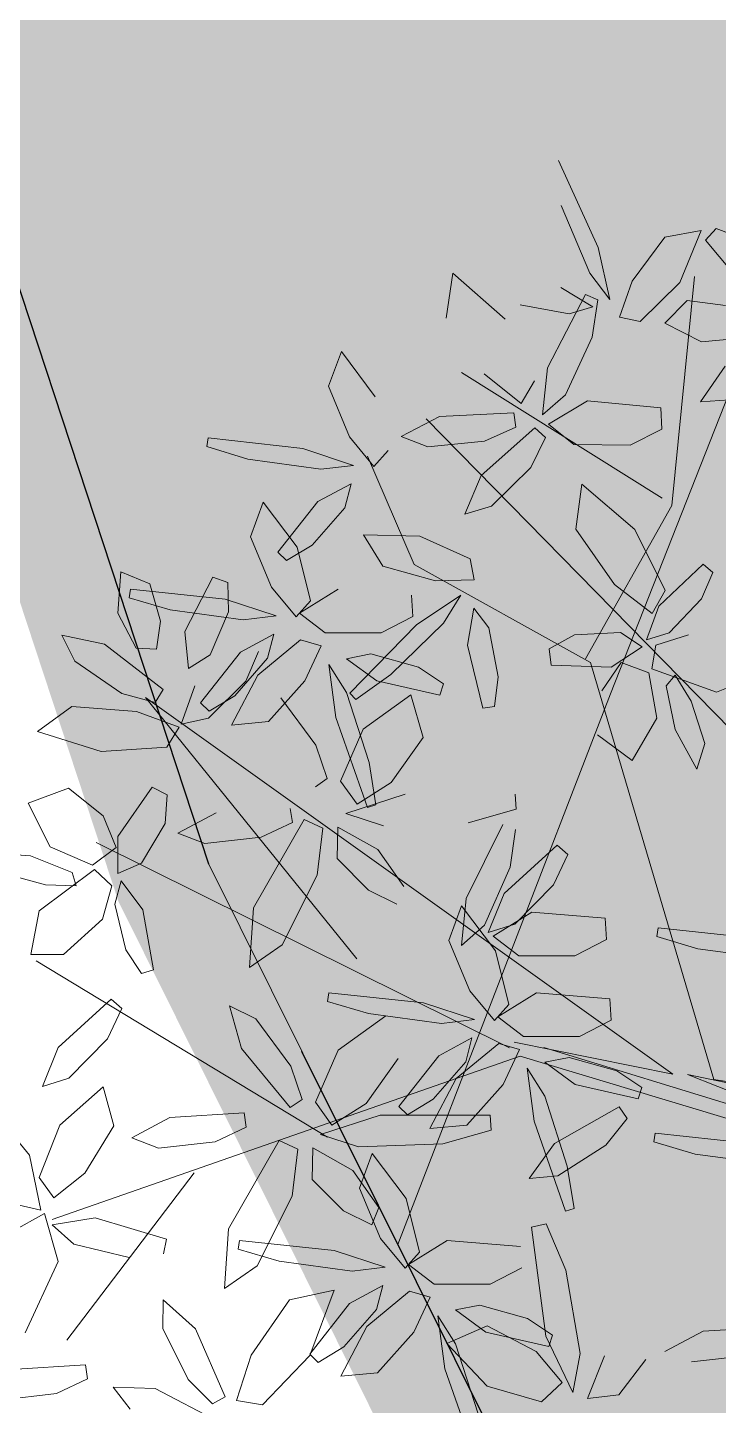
# Model space of a CAD drawing. Header units: inches. Extents: x 218980 to 233865, y 587194 to 599270.
# Drawn here: x 219000.44 to 219003.99, y 587409.89 to 587416.96 of the extents above; entities that cross this region are included whole.
import ezdxf

# ---------------------------------------------------------------- set-up
doc = ezdxf.new("R2010")
doc.units = ezdxf.units.IN
doc.header["$MEASUREMENT"] = 0
for name, pattern in [('01', [0]), ('DASHDOT2', [0.5, 0.25, -0.125, 0, -0.125]), ('State_Boundary_2', [13.5, 5, -1.6, 0.3, -1.6, 5])]:
    doc.linetypes.add(name, pattern=pattern)
doc.layers.get('0').update_dxf_attribs({"lineweight": 0})
for name, color, linetype, lineweight in [('Minor Contour', 250, 'Continuous', 0), ('Planning Boundary', 222, '01', 0), ('Proposed Services', 11, '01', 0), ('Proposed Urban Design', 250, 'Continuous', 0), ('Town Boundary', 220, 'DASHDOT2', 30)]:
    doc.layers.add(name, color=color, linetype=linetype, lineweight=lineweight)
doc.layers.add('Open Space Within Settlement Passive', color=7, linetype='01', lineweight=0, true_color=0xcbe279)

# ---------------------------------------------------------------- blocks, each defined once
blk = doc.blocks.new('tree2')
at = {"color": 60}
for p, q in [((325195.9981, 3048397.3896), (325195.7948, 3048397.8351)), ((325195.8072, 3048397.6044), (325195.955, 3048397.2574)), ((325196.3403, 3048397.4417), (325196.1728, 3048397.2167)), ((325196.5265, 3048397.4766), (325196.3403, 3048397.4417)), ((325196.416, 3048397.2091), (325196.5265, 3048397.4766)), ((325196.5481, 3048397.4272), (325196.6033, 3048397.487)), ((325196.7499, 3048397.1863), (325196.5481, 3048397.4272)), ((325196.6033, 3048397.487), (325196.7427, 3048397.4328)), ((325196.0577, 3048397.122), (325195.9981, 3048397.3896)), ((325195.2523, 3048397.2572), (325195.2176, 3048397.026)), ((325195.5199, 3048397.0214), (325195.2523, 3048397.2572)), ((325195.955, 3048397.2574), (325196.0577, 3048397.122)), ((325196.1728, 3048397.2167), (325196.1063, 3048397.0311)), ((325196.2139, 3048397.0098), (325196.416, 3048397.2091)), ((325195.7385, 3048396.772), (325195.9326, 3048397.1479)), ((325195.9704, 3048397.0845), (325195.8055, 3048397.1842)), ((325195.9326, 3048397.1479), (325195.9963, 3048397.1213)), ((325195.5981, 3048397.0951), (325195.8489, 3048397.0492)), ((325195.8489, 3048397.0492), (325195.9704, 3048397.0845)), ((325195.9963, 3048397.1213), (325195.9665, 3048396.9295)), ((325196.3399, 3048397.0015), (325196.4541, 3048397.1165)), ((325196.4541, 3048397.1165), (325196.6516, 3048397.0913)), ((325196.1063, 3048397.0311), (325196.2139, 3048397.0098)), ((325196.5285, 3048396.9058), (325196.3399, 3048397.0015)), ((325195.9665, 3048396.9295), (325195.8305, 3048396.634)), ((325194.6803, 3048396.8552), (325194.6144, 3048396.6777)), ((325194.8528, 3048396.6228), (325194.6803, 3048396.8552)), ((325196.7315, 3048396.9233), (325196.5285, 3048396.9058)), ((325195.4126, 3048396.7405), (325195.6024, 3048396.5887)), ((325195.7123, 3048396.5302), (325195.7385, 3048396.772)), ((325196.5224, 3048396.597), (325196.6492, 3048396.781)), ((325194.6144, 3048396.6777), (325194.7212, 3048396.4182)), ((325195.6024, 3048396.5887), (325195.6709, 3048396.7059)), ((325195.8305, 3048396.634), (325195.7123, 3048396.5302)), ((325195.743, 3048396.4829), (325195.9437, 3048396.6027)), ((325195.9437, 3048396.6027), (325196.3188, 3048396.5666)), ((325196.6708, 3048396.6071), (325196.5224, 3048396.597)), ((325194.9872, 3048396.4205), (325195.1844, 3048396.5226)), ((325195.1844, 3048396.5226), (325195.5648, 3048396.5403)), ((325195.5648, 3048396.5403), (325195.5752, 3048396.4679)), ((325196.3188, 3048396.5666), (325196.3242, 3048396.4569)), ((325195.3974, 3048396.2195), (325195.6731, 3048396.4642)), ((325195.5752, 3048396.4679), (325195.4144, 3048396.3952)), ((325195.6731, 3048396.4642), (325195.7268, 3048396.4146)), ((325195.8732, 3048396.3794), (325195.743, 3048396.4829)), ((325196.3242, 3048396.4569), (325196.1613, 3048396.375)), ((325193.9965, 3048396.4123), (325193.9895, 3048396.3682)), ((325193.9895, 3048396.3682), (325194.2006, 3048396.3042)), ((325194.483, 3048396.3574), (325193.9965, 3048396.4123)), ((325194.7212, 3048396.4182), (325194.8461, 3048396.2657)), ((325195.1233, 3048396.3661), (325194.9872, 3048396.4205)), ((325195.4144, 3048396.3952), (325195.1233, 3048396.3661)), ((325195.7268, 3048396.4146), (325195.6516, 3048396.2608)), ((325196.1613, 3048396.375), (325195.8732, 3048396.3794)), ((325194.2006, 3048396.3042), (325194.5743, 3048396.2524)), ((325194.7432, 3048396.2708), (325194.483, 3048396.3574)), ((325194.8461, 3048396.2657), (325194.9198, 3048396.347)), ((325194.5743, 3048396.2524), (325194.7432, 3048396.2708)), ((325195.3135, 3048396.0209), (325195.3974, 3048396.2195)), ((325195.6516, 3048396.2608), (325195.4506, 3048396.0615)), ((325194.7304, 3048396.1766), (325194.5601, 3048396.0865)), ((325194.6981, 3048396.0543), (325194.7304, 3048396.1766)), ((325195.9147, 3048396.1755), (325195.8832, 3048395.9438)), ((325196.1856, 3048395.9434), (325195.9147, 3048396.1755)), ((325194.2793, 3048396.0833), (325194.2143, 3048395.9054)), ((325194.453, 3048395.8518), (325194.2793, 3048396.0833)), ((325194.5601, 3048396.0865), (325194.3539, 3048395.8266)), ((325194.5297, 3048395.8629), (325194.6981, 3048396.0543)), ((325195.4506, 3048396.0615), (325195.3135, 3048396.0209)), ((325195.8832, 3048395.9438), (325196.0822, 3048395.6611)), ((325196.3409, 3048395.63), (325196.1856, 3048395.9434)), ((325194.2143, 3048395.9054), (325194.3224, 3048395.6465)), ((325194.7937, 3048395.9153), (325194.8934, 3048395.7543)), ((325195.083, 3048395.9089), (325194.7937, 3048395.9153)), ((325195.3418, 3048395.7924), (325195.083, 3048395.9089)), ((325194.3539, 3048395.8266), (325194.3981, 3048395.7844)), ((325194.3981, 3048395.7844), (325194.5297, 3048395.8629)), ((325194.5213, 3048395.5764), (325194.453, 3048395.8518)), ((325193.5328, 3048395.5142), (325193.548, 3048395.7251)), ((325193.548, 3048395.7251), (325193.6983, 3048395.6643)), ((325194.8934, 3048395.7543), (325195.1637, 3048395.6794)), ((325195.3608, 3048395.6843), (325195.3418, 3048395.7924)), ((325196.3085, 3048395.5494), (325196.5367, 3048395.7644)), ((325196.5367, 3048395.7644), (325196.5861, 3048395.7219)), ((325193.6983, 3048395.6643), (325193.7515, 3048395.4724)), ((325193.8771, 3048395.4186), (325194.0211, 3048395.6979)), ((325194.0211, 3048395.6979), (325194.0976, 3048395.6702)), ((325194.0976, 3048395.6702), (325194.1016, 3048395.5206)), ((325195.1637, 3048395.6794), (325195.3608, 3048395.6843)), ((325196.0822, 3048395.6611), (325196.274, 3048395.512)), ((325196.5861, 3048395.7219), (325196.5282, 3048395.5877)), ((325193.5977, 3048395.6368), (325193.5909, 3048395.5927)), ((325193.5909, 3048395.5927), (325193.8025, 3048395.5298)), ((325194.0846, 3048395.5845), (325193.5977, 3048395.6368)), ((325194.3452, 3048395.4992), (325194.0846, 3048395.5845)), ((325194.3224, 3048395.6465), (325194.4481, 3048395.4947)), ((325194.4649, 3048395.5142), (325194.6639, 3048395.6367)), ((325195.0395, 3048395.6058), (325195.0464, 3048395.4962)), ((325195.2936, 3048395.6063), (325195.0655, 3048395.454)), ((325195.2044, 3048395.4616), (325195.2936, 3048395.6063)), ((325196.274, 3048395.512), (325196.3409, 3048395.63)), ((325196.5282, 3048395.5877), (325196.3628, 3048395.4128)), ((325193.6275, 3048395.3338), (325193.5328, 3048395.5142)), ((325193.8025, 3048395.5298), (325194.1763, 3048395.48)), ((325194.1016, 3048395.5206), (325194.007, 3048395.2994)), ((325194.4481, 3048395.4947), (325194.5213, 3048395.5764)), ((325194.5966, 3048395.4124), (325194.4649, 3048395.5142)), ((325195.3601, 3048395.5383), (325195.3267, 3048395.3486)), ((325195.4368, 3048395.4378), (325195.3601, 3048395.5383)), ((325196.2452, 3048395.3762), (325196.3085, 3048395.5494)), ((325193.7515, 3048395.4724), (325193.732, 3048395.328)), ((325194.1763, 3048395.48), (325194.3452, 3048395.4992)), ((325195.0655, 3048395.454), (325194.7235, 3048395.1036)), ((325195.0464, 3048395.4962), (325194.8847, 3048395.412)), ((325194.9342, 3048395.1985), (325195.2044, 3048395.4616)), ((325193.2457, 3048395.4002), (325193.4644, 3048395.3546)), ((325193.3125, 3048395.2673), (325193.2457, 3048395.4002)), ((325193.895, 3048395.2288), (325193.8771, 3048395.4186)), ((325194.3329, 3048395.405), (325194.163, 3048395.314)), ((325194.4707, 3048395.3764), (325194.2515, 3048395.1961)), ((325194.3013, 3048395.2825), (325194.3329, 3048395.405)), ((325194.576, 3048395.3454), (325194.4707, 3048395.3764)), ((325194.8847, 3048395.412), (325194.5966, 3048395.4124)), ((325195.4846, 3048395.1874), (325195.4368, 3048395.4378)), ((325195.7467, 3048395.3313), (325195.8764, 3048395.403)), ((325195.8764, 3048395.403), (325196.1124, 3048395.414)), ((325196.1124, 3048395.414), (325196.2234, 3048395.34)), ((325196.3628, 3048395.4128), (325196.2452, 3048395.3762)), ((325196.2938, 3048395.3488), (325196.4617, 3048395.4021)), ((325193.4644, 3048395.3546), (325193.7656, 3048395.1212)), ((325193.732, 3048395.328), (325193.6275, 3048395.3338)), ((325194.163, 3048395.314), (325193.9582, 3048395.0529)), ((325194.2542, 3048395.3162), (325194.1893, 3048395.1644)), ((325194.493, 3048395.1666), (325194.576, 3048395.3454)), ((325194.8307, 3048395.3041), (325194.7065, 3048395.28)), ((325195.0763, 3048395.2357), (325194.8307, 3048395.3041)), ((325195.3267, 3048395.3486), (325195.4053, 3048395.0262)), ((325195.7559, 3048395.2464), (325195.7467, 3048395.3313)), ((325196.2234, 3048395.34), (325196.0644, 3048395.2369)), ((325196.2722, 3048395.2286), (325196.2938, 3048395.3488)), ((325193.5535, 3048395.1014), (325193.3125, 3048395.2673)), ((325194.007, 3048395.2994), (325193.895, 3048395.2288)), ((325194.1339, 3048395.0902), (325194.3013, 3048395.2825)), ((325194.6161, 3048395.2505), (325194.6513, 3048394.9786)), ((325194.7062, 3048395.1064), (325194.6161, 3048395.2505)), ((325194.7065, 3048395.28), (325194.8617, 3048395.1658)), ((325195.2042, 3048395.1513), (325195.0763, 3048395.2357)), ((325196.0644, 3048395.2369), (325195.7559, 3048395.2464)), ((325196.0168, 3048395.1157), (325196.116, 3048395.2598)), ((325196.116, 3048395.2598), (325196.2578, 3048395.2075)), ((325194.1893, 3048395.1644), (325193.9977, 3048394.9755)), ((325194.2515, 3048395.1961), (325194.1173, 3048394.9397)), ((325194.3058, 3048394.9576), (325194.493, 3048395.1666)), ((325194.754, 3048395.071), (325194.9342, 3048395.1985)), ((325194.8617, 3048395.1658), (325195.1855, 3048395.0932)), ((325195.4657, 3048395.0353), (325195.4846, 3048395.1874)), ((325196.2578, 3048395.2075), (325196.2989, 3048394.9747)), ((325196.6046, 3048395.1074), (325196.2722, 3048395.2286)), ((325196.3933, 3048395.1962), (325196.3468, 3048395.1408)), ((325196.4745, 3048395.0617), (325196.3933, 3048395.1962)), ((325196.816, 3048395.1935), (325196.6046, 3048395.1074)), ((325193.7247, 3048395.0557), (325193.5535, 3048395.1014)), ((325193.7656, 3048395.1212), (325193.7247, 3048395.0557)), ((325193.8588, 3048394.9443), (325193.929, 3048395.1414)), ((325194.0026, 3048395.011), (325194.1339, 3048395.0902)), ((325194.822, 3048394.7474), (325194.7062, 3048395.1064)), ((325194.7235, 3048395.1036), (325194.754, 3048395.071)), ((325194.7923, 3048394.9181), (325195.0367, 3048395.0939)), ((325195.0367, 3048395.0939), (325195.0999, 3048394.8764)), ((325195.1855, 3048395.0932), (325195.2042, 3048395.1513)), ((325196.3468, 3048395.1408), (325196.3919, 3048394.9161)), ((325193.1213, 3048394.9063), (325193.2968, 3048395.0339)), ((325193.2968, 3048395.0339), (325193.6292, 3048395.0087)), ((325193.9582, 3048395.0529), (325194.0026, 3048395.011)), ((325194.5495, 3048394.8367), (325194.3696, 3048395.079)), ((325195.4053, 3048395.0262), (325195.4657, 3048395.0353)), ((325196.5449, 3048394.8452), (325196.4745, 3048395.0617)), ((325193.6292, 3048395.0087), (325193.848, 3048394.9291)), ((325193.9977, 3048394.9755), (325193.8588, 3048394.9443)), ((325194.1173, 3048394.9397), (325194.3058, 3048394.9576)), ((325194.6513, 3048394.9786), (325194.8135, 3048394.5166)), ((325196.2989, 3048394.9747), (325196.1724, 3048394.7583)), ((325193.4479, 3048394.8036), (325193.1213, 3048394.9063)), ((325193.848, 3048394.9291), (325193.7839, 3048394.8253)), ((325194.6765, 3048394.6514), (325194.7923, 3048394.9181)), ((325195.0999, 3048394.8764), (325194.9356, 3048394.644)), ((325196.1724, 3048394.7583), (325195.9947, 3048394.8891)), ((325196.3919, 3048394.9161), (325196.5042, 3048394.7132)), ((325193.7839, 3048394.8253), (325193.4479, 3048394.8036)), ((325194.6073, 3048394.6646), (325194.5495, 3048394.8367)), ((325196.5042, 3048394.7132), (325196.5449, 3048394.8452)), ((325194.8563, 3048394.5294), (325194.822, 3048394.7474)), ((325194.5469, 3048394.6234), (325194.6073, 3048394.6646)), ((325193.0737, 3048394.5385), (325193.2803, 3048394.6158)), ((325193.2803, 3048394.6158), (325193.4579, 3048394.4734)), ((325193.5335, 3048394.3673), (325193.71, 3048394.6205)), ((325193.71, 3048394.6205), (325193.7862, 3048394.5817)), ((325194.7604, 3048394.5335), (325194.6765, 3048394.6514)), ((325194.9356, 3048394.644), (325194.7604, 3048394.5335)), ((325193.1857, 3048394.3143), (325193.0737, 3048394.5385)), ((325193.7862, 3048394.5817), (325193.7753, 3048394.4339)), ((325194.7028, 3048394.4861), (325195.0081, 3048394.5844)), ((325194.8135, 3048394.5166), (325194.8563, 3048394.5294)), ((325195.5722, 3048394.5845), (325195.5775, 3048394.5074)), ((325193.4579, 3048394.4734), (325193.5244, 3048394.3116)), ((325193.8419, 3048394.3842), (325194.0377, 3048394.489)), ((325194.2293, 3048394.0011), (325194.4891, 3048394.4542)), ((325194.4178, 3048394.5119), (325194.4292, 3048394.4397)), ((325194.4891, 3048394.4542), (325194.5857, 3048394.4111)), ((325194.8963, 3048394.4219), (325194.7028, 3048394.4861)), ((325195.5775, 3048394.5074), (325195.3301, 3048394.4385)), ((325193.7753, 3048394.4339), (325193.6555, 3048394.2303)), ((325193.9788, 3048394.3316), (325193.8419, 3048394.3842)), ((325194.4292, 3048394.4397), (325194.2694, 3048394.3648)), ((325194.5857, 3048394.4111), (325194.5558, 3048394.17)), ((325194.6618, 3048394.4164), (325194.6591, 3048394.2545)), ((325194.868, 3048394.3006), (325194.6618, 3048394.4164)), ((325195.3199, 3048394.0501), (325195.5088, 3048394.4286)), ((325195.5729, 3048394.4029), (325195.5457, 3048394.2107)), ((325193.4031, 3048394.2215), (325193.1857, 3048394.3143)), ((325193.5244, 3048394.3116), (325193.4031, 3048394.2215)), ((325193.5328, 3048394.1778), (325193.5335, 3048394.3673)), ((325194.2694, 3048394.3648), (325193.9788, 3048394.3316)), ((325195.5148, 3048394.075), (325195.787, 3048394.3236)), ((325195.787, 3048394.3236), (325195.8414, 3048394.2747)), ((325193.0858, 3048394.2684), (325192.8545, 3048394.2853)), ((325193.2986, 3048394.1833), (325193.0858, 3048394.2684)), ((325194.6591, 3048394.2545), (325194.8199, 3048394.0932)), ((325195.0011, 3048394.1118), (325194.868, 3048394.3006)), ((325195.8414, 3048394.2747), (325195.7684, 3048394.1199)), ((325192.9428, 3048394.1791), (325193.1625, 3048394.1197)), ((325193.1297, 3048393.9857), (325193.4129, 3048394.1978)), ((325193.3196, 3048394.1141), (325193.2986, 3048394.1833)), ((325193.4129, 3048394.1978), (325193.5017, 3048394.114)), ((325193.6555, 3048394.2303), (325193.5328, 3048394.1778)), ((325194.5558, 3048394.17), (325194.3762, 3048393.8115)), ((325195.5457, 3048394.2107), (325195.4138, 3048393.9134)), ((325193.1625, 3048394.1197), (325193.3196, 3048394.1141)), ((325193.5017, 3048394.114), (325193.4546, 3048393.9443)), ((325193.5176, 3048394.0213), (325193.5512, 3048394.1398)), ((325193.5512, 3048394.1398), (325193.6616, 3048393.9921)), ((325195.7684, 3048394.1199), (325195.5702, 3048393.9178)), ((325194.8199, 3048394.0932), (325194.9647, 3048394.0215)), ((325195.2971, 3048393.8079), (325195.3199, 3048394.0501)), ((325195.4336, 3048393.8753), (325195.5148, 3048394.075)), ((325193.0862, 3048393.7617), (325193.1297, 3048393.9857)), ((325193.5737, 3048393.7872), (325193.5176, 3048394.0213)), ((325193.6616, 3048393.9921), (325193.717, 3048393.6834)), ((325194.2086, 3048393.6956), (325194.2293, 3048394.0011)), ((325195.2966, 3048394.0127), (325195.2317, 3048393.8348)), ((325195.4704, 3048393.7813), (325195.2966, 3048394.0127)), ((325195.4583, 3048393.8574), (325195.6573, 3048393.9799)), ((325195.6573, 3048393.9799), (325196.0329, 3048393.949)), ((325193.4546, 3048393.9443), (325193.2553, 3048393.7629)), ((325195.4138, 3048393.9134), (325195.2971, 3048393.8079)), ((325195.5702, 3048393.9178), (325195.4336, 3048393.8753)), ((325196.0329, 3048393.949), (325196.0398, 3048393.8394)), ((325196.3047, 3048393.8987), (325196.2979, 3048393.8546)), ((325196.7915, 3048393.8464), (325196.3047, 3048393.8987)), ((325195.2317, 3048393.8348), (325195.3398, 3048393.576)), ((325195.59, 3048393.7556), (325195.4583, 3048393.8574)), ((325196.0398, 3048393.8394), (325195.8781, 3048393.7552)), ((325196.2979, 3048393.8546), (325196.5094, 3048393.7917)), ((325193.2553, 3048393.7629), (325193.0862, 3048393.7617)), ((325193.6544, 3048393.6654), (325193.5737, 3048393.7872)), ((325194.3762, 3048393.8115), (325194.2086, 3048393.6956)), ((325195.5387, 3048393.5058), (325195.4704, 3048393.7813)), ((325195.8781, 3048393.7552), (325195.59, 3048393.7556)), ((325196.5094, 3048393.7917), (325196.8833, 3048393.7419)), ((325193.717, 3048393.6834), (325193.6544, 3048393.6654)), ((325193.2272, 3048393.2855), (325193.4994, 3048393.534)), ((325193.4994, 3048393.534), (325193.5538, 3048393.4851)), ((325194.6151, 3048393.5663), (325194.6083, 3048393.5221)), ((325195.102, 3048393.5139), (325194.6151, 3048393.5663)), ((325195.3398, 3048393.576), (325195.4655, 3048393.4241)), ((325195.4823, 3048393.4436), (325195.6813, 3048393.5662)), ((325195.6813, 3048393.5662), (325196.0569, 3048393.5352)), ((325193.5538, 3048393.4851), (325193.4808, 3048393.3303)), ((325194.1064, 3048393.4997), (325194.1678, 3048393.2798)), ((325194.2407, 3048393.4326), (325194.1064, 3048393.4997)), ((325194.6083, 3048393.5221), (325194.8199, 3048393.4593)), ((325195.3626, 3048393.4287), (325195.102, 3048393.5139)), ((325195.4655, 3048393.4241), (325195.5387, 3048393.5058)), ((325194.4206, 3048393.1903), (325194.2407, 3048393.4326)), ((325194.6634, 3048393.2717), (325194.9078, 3048393.4475)), ((325194.8199, 3048393.4593), (325195.1937, 3048393.4094)), ((325195.1937, 3048393.4094), (325195.3626, 3048393.4287)), ((325195.614, 3048393.3419), (325195.4823, 3048393.4436)), ((325193.4808, 3048393.3303), (325193.2826, 3048393.1282)), ((325195.3503, 3048393.3344), (325195.1804, 3048393.2435)), ((325195.3187, 3048393.212), (325195.3503, 3048393.3344)), ((325195.9021, 3048393.3415), (325195.614, 3048393.3419)), ((325194.1678, 3048393.2798), (325194.418, 3048392.9769)), ((325194.5476, 3048393.005), (325194.6634, 3048393.2717)), ((325195.4881, 3048393.3058), (325195.2689, 3048393.1256)), ((325195.5934, 3048393.2748), (325195.4881, 3048393.3058)), ((325195.5104, 3048393.096), (325195.5934, 3048393.2748)), ((325194.4784, 3048393.0181), (325194.4206, 3048393.1903)), ((325194.971, 3048393.2299), (325194.8067, 3048392.9975)), ((325195.1804, 3048393.2435), (325194.9756, 3048392.9824)), ((325195.1513, 3048393.0197), (325195.3187, 3048393.212)), ((325195.7236, 3048393.0359), (325195.6335, 3048393.18)), ((325195.8481, 3048393.2336), (325195.7239, 3048393.2094)), ((325195.2689, 3048393.1256), (325195.1347, 3048392.8692)), ((325195.3232, 3048392.8871), (325195.5104, 3048393.096)), ((325194.418, 3048392.9769), (325194.4784, 3048393.0181)), ((325194.6315, 3048392.887), (325194.5476, 3048393.005)), ((325194.8067, 3048392.9975), (325194.6315, 3048392.887)), ((325194.9756, 3048392.9824), (325195.02, 3048392.9405)), ((325195.02, 3048392.9405), (325195.1513, 3048393.0197)), ((325193.6051, 3048392.8218), (325193.8009, 3048392.9265)), ((325193.8009, 3048392.9265), (325194.1811, 3048392.9495)), ((325194.1811, 3048392.9495), (325194.1924, 3048392.8772)), ((325194.5739, 3048392.8396), (325194.8792, 3048392.9379)), ((325194.8792, 3048392.9379), (325195.4433, 3048392.9381)), ((325195.4433, 3048392.9381), (325195.4486, 3048392.861)), ((325194.1924, 3048392.8772), (325194.0327, 3048392.8024)), ((325194.7674, 3048392.7754), (325194.5739, 3048392.8396)), ((325195.1347, 3048392.8692), (325195.3232, 3048392.8871)), ((325195.4486, 3048392.861), (325195.2012, 3048392.792)), ((325194.0327, 3048392.8024), (325193.742, 3048392.7692)), ((325194.1004, 3048392.3547), (325194.3603, 3048392.8078)), ((325194.3603, 3048392.8078), (325194.4568, 3048392.7646)), ((325194.4568, 3048392.7646), (325194.427, 3048392.5236)), ((325194.5329, 3048392.77), (325194.5303, 3048392.608)), ((325194.7391, 3048392.6541), (325194.5329, 3048392.77)), ((325195.2012, 3048392.792), (325194.7674, 3048392.7754)), ((325194.8385, 3048392.7422), (325194.7735, 3048392.5644)), ((325195.0123, 3048392.5108), (325194.8385, 3048392.7422)), ((325194.8723, 3048392.4654), (325194.7391, 3048392.6541)), ((325194.5303, 3048392.608), (325194.691, 3048392.4468)), ((325194.7735, 3048392.5644), (325194.8817, 3048392.3055)), ((325194.427, 3048392.5236), (325194.2473, 3048392.165)), ((325194.691, 3048392.4468), (325194.8358, 3048392.3751)), ((325194.8358, 3048392.3751), (325194.8723, 3048392.4654)), ((325194.6439, 3048392.2434), (325194.157, 3048392.2958)), ((325194.9045, 3048392.1582), (325194.6439, 3048392.2434)), ((325194.7356, 3048392.139), (325194.9045, 3048392.1582)), ((325194.8922, 3048392.064), (325194.7223, 3048391.973))]:
    blk.add_line(p, q, dxfattribs=at)
at = {"color": 44}
for p, q in [((325196.3759, 3048396.0655), (325196.4914, 3048397.2412)), ((325196.3265, 3048396.1031), (325195.2963, 3048396.7475)), ((325197.4634, 3048394.1139), (325195.1158, 3048396.5105)), ((325195.0532, 3048395.7627), (325194.8141, 3048396.3192)), ((325195.9332, 3048395.2795), (325196.3759, 3048396.0655)), ((325195.9579, 3048395.2607), (325195.0532, 3048395.7627)), ((325196.5911, 3048393.1216), (325195.9579, 3048395.2607)), ((325193.6755, 3048395.0805), (325196.3806, 3048393.1483)), ((325194.7601, 3048393.7395), (325193.6755, 3048395.0805)), ((325195.5435, 3048393.2831), (325193.4217, 3048394.3377)), ((325194.6093, 3048392.8247), (325193.1144, 3048393.7294)), ((325195.566, 3048393.3127), (325196.3806, 3048393.1483)), ((325195.7183, 3048393.2863), (325197.4506, 3048392.7547)), ((325195.5982, 3048393.241), (325193.1963, 3048392.4034)), ((325197.4447, 3048392.6847), (325195.5982, 3048393.241)), ((325196.4555, 3048393.147), (325197.4252, 3048392.9427)), ((325197.4506, 3048392.7547), (325196.4555, 3048393.147)), ((325196.5911, 3048393.1216), (325197.393, 3048392.9975)), ((325193.9249, 3048392.643), (325193.2711, 3048391.7848))]:
    blk.add_line(p, q, dxfattribs=at)
at = {"color": 62}
for p, q in [((325196.0569, 3048393.5352), (325196.0638, 3048393.4256)), ((325196.0638, 3048393.4256), (325195.9021, 3048393.3415)), ((325193.146, 3048393.0857), (325193.2272, 3048393.2855)), ((325195.6335, 3048393.18), (325195.6687, 3048392.9081)), ((325195.7239, 3048393.2094), (325195.8791, 3048393.0952)), ((325196.0937, 3048393.1652), (325195.8481, 3048393.2336)), ((325193.2826, 3048393.1282), (325193.146, 3048393.0857)), ((325196.2216, 3048393.0808), (325196.0937, 3048393.1652)), ((325193.2359, 3048392.8867), (325193.4579, 3048393.084)), ((325193.4579, 3048393.084), (325193.5134, 3048392.8835)), ((325195.8791, 3048393.0952), (325196.2029, 3048393.0227)), ((325196.2029, 3048393.0227), (325196.2216, 3048393.0808)), ((325195.8394, 3048392.6769), (325195.7236, 3048393.0359)), ((325195.7736, 3048392.7938), (325196.1049, 3048392.9816)), ((325196.1049, 3048392.9816), (325196.1469, 3048392.9217)), ((325192.9013, 3048392.9509), (325193.0795, 3048392.7334)), ((325195.6687, 3048392.9081), (325195.8309, 3048392.446)), ((325196.1469, 3048392.9217), (325196.0363, 3048392.7842)), ((325193.1294, 3048392.6178), (325193.2359, 3048392.8867)), ((325193.5134, 3048392.8835), (325193.3633, 3048392.6416)), ((325196.2901, 3048392.8456), (325196.2833, 3048392.8015)), ((325196.777, 3048392.7933), (325196.2901, 3048392.8456)), ((325193.742, 3048392.7692), (325193.6051, 3048392.8218)), ((325195.6438, 3048392.6136), (325195.7736, 3048392.7938)), ((325196.0363, 3048392.7842), (325195.7899, 3048392.6266)), ((325196.2833, 3048392.8015), (325196.4948, 3048392.7386)), ((325193.0795, 3048392.7334), (325193.1388, 3048392.4505)), ((325196.4948, 3048392.7386), (325196.8687, 3048392.6888)), ((325193.2044, 3048392.515), (325193.1294, 3048392.6178)), ((325193.3633, 3048392.6416), (325193.2044, 3048392.515)), ((325195.7899, 3048392.6266), (325195.6438, 3048392.6136)), ((325195.8737, 3048392.4589), (325195.8394, 3048392.6769)), ((325193.1388, 3048392.4505), (325192.9387, 3048392.4968)), ((325195.0806, 3048392.2353), (325195.0123, 3048392.5108)), ((325192.9917, 3048392.3415), (325193.1563, 3048392.4344)), ((325193.1563, 3048392.4344), (325193.2276, 3048392.187)), ((325193.1972, 3048392.3761), (325193.4177, 3048392.412)), ((325193.4177, 3048392.412), (325193.7826, 3048392.3021)), ((325195.8309, 3048392.446), (325195.8737, 3048392.4589)), ((325193.3072, 3048392.276), (325193.1972, 3048392.3761)), ((325194.0797, 3048392.0491), (325194.1004, 3048392.3547)), ((325195.6548, 3048392.3647), (325195.7305, 3048392.3801)), ((325195.7299, 3048391.8055), (325195.6548, 3048392.3647)), ((325195.7305, 3048392.3801), (325195.8317, 3048392.144)), ((325193.5917, 3048392.2076), (325193.3072, 3048392.276)), ((325193.7826, 3048392.3021), (325193.7679, 3048392.2263)), ((325194.157, 3048392.2958), (325194.1502, 3048392.2517)), ((325194.8817, 3048392.3055), (325195.0074, 3048392.1536)), ((325195.0242, 3048392.1732), (325195.2232, 3048392.2957)), ((325195.2232, 3048392.2957), (325195.5988, 3048392.2648)), ((325194.1502, 3048392.2517), (325194.3617, 3048392.1888)), ((325195.0074, 3048392.1536), (325195.0806, 3048392.2353)), ((325193.2276, 3048392.187), (325193.0584, 3048391.8214)), ((325194.2473, 3048392.165), (325194.0797, 3048392.0491)), ((325194.3617, 3048392.1888), (325194.7356, 3048392.139)), ((325195.1559, 3048392.0714), (325195.0242, 3048392.1732)), ((325195.6057, 3048392.1551), (325195.444, 3048392.071)), ((325195.8317, 3048392.144), (325195.9058, 3048391.7163)), ((325194.8605, 3048391.9415), (325194.8922, 3048392.064)), ((325195.444, 3048392.071), (325195.1559, 3048392.0714)), ((325193.764, 3048391.8441), (325193.7665, 3048391.9907)), ((325193.7665, 3048391.9907), (325193.932, 3048391.8426)), ((325194.4143, 3048391.9905), (325194.2168, 3048391.7068)), ((325194.6428, 3048392.0403), (325194.4143, 3048391.9905)), ((325194.5175, 3048391.7063), (325194.6428, 3048392.0403)), ((325195.03, 3048392.0354), (325194.8108, 3048391.8551)), ((325195.1353, 3048392.0044), (325195.03, 3048392.0354)), ((325195.0523, 3048391.8256), (325195.1353, 3048392.0044)), ((325194.7223, 3048391.973), (325194.5175, 3048391.7119)), ((325194.6931, 3048391.7492), (325194.8605, 3048391.9415)), ((325195.1754, 3048391.9095), (325195.2106, 3048391.6376)), ((325195.2654, 3048391.7654), (325195.1754, 3048391.9095)), ((325195.3899, 3048391.9631), (325195.2658, 3048391.939)), ((325195.2658, 3048391.939), (325195.421, 3048391.8248)), ((325195.6355, 3048391.8947), (325195.3899, 3048391.9631)), ((325193.8947, 3048391.5823), (325193.764, 3048391.8441)), ((325193.932, 3048391.8426), (325194.0838, 3048391.4933)), ((325194.8108, 3048391.8551), (325194.6766, 3048391.5987)), ((325195.221, 3048391.7663), (325195.4283, 3048391.8578)), ((325195.4283, 3048391.8578), (325195.6804, 3048391.7257)), ((325195.7635, 3048391.8103), (325195.6355, 3048391.8947)), ((325196.5362, 3048391.8303), (325196.9164, 3048391.8533)), ((325194.8651, 3048391.6166), (325195.0523, 3048391.8256)), ((325195.4277, 3048391.5474), (325195.221, 3048391.7663)), ((325195.421, 3048391.8248), (325195.7448, 3048391.7522)), ((325195.7448, 3048391.7522), (325195.7635, 3048391.8103)), ((325196.3404, 3048391.7256), (325196.5362, 3048391.8303)), ((325194.2168, 3048391.7068), (325194.1424, 3048391.4754)), ((325194.2762, 3048391.453), (325194.5175, 3048391.7063)), ((325194.5175, 3048391.7119), (325194.5619, 3048391.67)), ((325194.5619, 3048391.67), (325194.6931, 3048391.7492)), ((325195.3813, 3048391.4064), (325195.2654, 3048391.7654)), ((325196.768, 3048391.7062), (325196.4773, 3048391.673)), ((325192.9864, 3048391.6344), (325193.3666, 3048391.6574)), ((325193.3666, 3048391.6574), (325193.3779, 3048391.5851)), ((325195.2106, 3048391.6376), (325195.3728, 3048391.1756)), ((325193.3779, 3048391.5851), (325193.2182, 3048391.5103)), ((325194.0198, 3048391.4579), (325193.8947, 3048391.5823)), ((325194.6766, 3048391.5987), (325194.8651, 3048391.6166)), ((325193.2182, 3048391.5103), (325192.9275, 3048391.4771)), ((325193.5089, 3048391.5436), (325193.7244, 3048391.5357)), ((325193.5957, 3048391.4298), (325193.5089, 3048391.5436)), ((325194.0838, 3048391.4933), (325194.0198, 3048391.4579)), ((325195.7074, 3048391.4679), (325195.4277, 3048391.5474)), ((325194.1424, 3048391.4754), (325194.2762, 3048391.453))]:
    blk.add_line(p, q, dxfattribs=at)
at = {"color": 64}
for p, q in [((325195.8678, 3048391.516), (325195.7299, 3048391.8055)), ((325195.6804, 3048391.7257), (325195.8132, 3048391.5668)), ((325195.9058, 3048391.7163), (325195.8678, 3048391.516)), ((325196.0297, 3048391.7044), (325195.9423, 3048391.4846)), ((325196.1032, 3048391.5035), (325196.2416, 3048391.6842)), ((325195.8132, 3048391.5668), (325195.7074, 3048391.4679)), ((325193.7244, 3048391.5357), (325194.0512, 3048391.3651)), ((325195.9423, 3048391.4846), (325196.1032, 3048391.5035))]:
    blk.add_line(p, q, dxfattribs=at)

msp = doc.modelspace()

# ---------------------------------------------------------------- hatches: boundary and pattern name
at = {"layer": 'Open Space Within Settlement Passive'}
h = msp.add_hatch(color=256, dxfattribs=at)
h.dxf.hatch_style = 1
h.paths.add_polyline_path([(219005.3653, 587428.4654), (219007.5115, 587431.4439), (218991.2851, 587443.136), (218991.8411, 587441.6318), (219001.3725, 587412.6667), (219011.6497, 587392.0097), (219013.4069, 587378.786), (219026.7877, 587368.1024), (219038.8372, 587384.8248), (219019.2834, 587398.7413), (219028.6372, 587411.7226), (219022.3891, 587416.1694)])

# ---------------------------------------------------------------- linework, layer by layer
at = {"layer": 'Minor Contour'}
msp.add_lwpolyline([(219002.343, 587410.717), (219003.4327, 587413.5415), (219004.496, 587416.237), (219005.654, 587418.576), (219005.0698, 587420.6999), (219003.3739, 587423.4172), (219003.4799, 587426.2756), (219006.9808, 587431.388), (219012.4656, 587436.5573), (219016.251, 587440.179), (219018.295, 587443.461), (219019.306, 587448.47), (219020.069, 587451.7441), (219022.2929, 587454.9494), (219024.362, 587458.267), (219024.5306, 587461.0786), (219024.4307, 587465.1471), (219024.951, 587469.998), (219027.083, 587474.351)], dxfattribs=at)
at = {"layer": 'Planning Boundary', "lineweight": 5, "const_width": 1}
msp.add_lwpolyline([(219180.0987, 587615.2057), (219179.4799, 587586.322), (219133.3656, 587559.1699), (219091.3967, 587544.2837), (219048.906, 587533.2001), (219016.8529, 587502.1863), (219012.0062, 587498.1507), (218982.9416, 587477.1496), (218980.2173, 587473.0758), (218991.8411, 587441.6318), (219001.3725, 587412.6667), (219011.6497, 587392.0097), (219013.4069, 587378.786), (219038.0859, 587359.0816), (219059.3453, 587348.4671), (219066.3297, 587345.8902), (219084.9861, 587342.0991), (219126.3282, 587356.3554), (219182.0733, 587360.4554), (219185.9477, 587349.3214), (219219.5001, 587319.3424), (219222.2836, 587310.4277)], dxfattribs=at)
at = {"layer": 'Proposed Services'}
msp.add_lwpolyline([(219005.3653, 587428.4654), (219007.5115, 587431.4439), (218991.2851, 587443.136), (218991.8411, 587441.6318), (219001.3725, 587412.6667), (219011.6497, 587392.0097), (219013.4069, 587378.786), (219026.7877, 587368.1024), (219038.8372, 587384.8248), (219019.2834, 587398.7413), (219028.6372, 587411.7226), (219022.3891, 587416.1694)], close=True, dxfattribs=at)
at = {"layer": 'Town Boundary', "linetype": 'State_Boundary_2'}
msp.add_lwpolyline([(219222.2836, 587310.4277), (219219.5001, 587319.3424), (219185.9477, 587349.3214), (219182.0733, 587360.4554), (219126.3282, 587356.3554), (219084.9861, 587342.0991), (219066.3297, 587345.8902), (219059.3453, 587348.4671), (219038.0859, 587359.0816), (219013.4069, 587378.786), (219011.6497, 587392.0097), (219001.3725, 587412.6667), (218991.8411, 587441.6318), (218980.2173, 587473.0758), (218982.9416, 587477.1496), (219012.0062, 587498.1507), (219016.8529, 587502.1863), (219048.906, 587533.2001), (219091.3967, 587544.2837), (219133.3656, 587559.1699), (219179.4799, 587586.322), (219180.0987, 587615.2057)], dxfattribs=at)

# ---------------------------------------------------------------- block references
at = {"layer": 'Proposed Urban Design'}
msp.add_blockref('tree2', (-106192.6276, -2460981.5584), dxfattribs=at)

doc.saveas('drawing.dxf')
